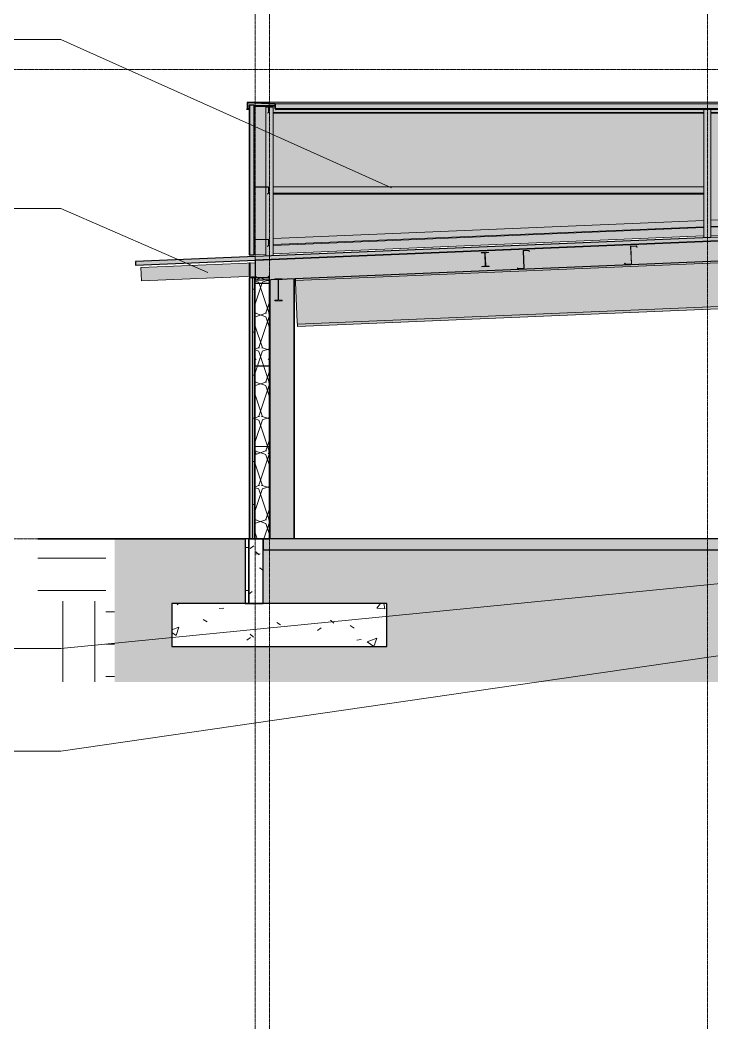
# Model space of a CAD drawing. Header units: inches. Extents: x -23445 to -32, y -314 to 853.
# Drawn here: x -5321 to -4935, y -273 to 289 of the extents above; entities that cross this region are included whole.
import ezdxf

# ---------------------------------------------------------------- set-up
doc = ezdxf.new("R2010")
doc.units = ezdxf.units.IN
doc.header["$MEASUREMENT"] = 0
doc.linetypes.add('Grid Line 1_2_', pattern=[0.875, 0.5, -0.125, 0.125, -0.125])
for name, color, linetype, lineweight in [('A-ANNO-IDEN', 131, 'Continuous', 9), ('A-CLNG', 13, 'Continuous', 9), ('A-CLNG-PATT', 13, 'Continuous', 9), ('A-FLOR', 192, 'Continuous', 9), ('A-FLOR-LEVL', 51, 'Continuous', 9), ('A-FLOR-PATT', 8, 'Continuous', 25), ('A-ROOF', 132, 'Continuous', 9), ('A-WALL', 113, 'Continuous', 9), ('A-WALL-PATT', 111, 'Continuous', 25), ('C-TOPO', 7, 'Continuous', 9), ('I-WALL', 2, 'Continuous', 9), ('L-SITE-WALL', 31, 'Continuous', 9), ('S-BEAM', 12, 'Continuous', 9), ('S-COLS', 52, 'Continuous', 9), ('S-FNDN', 32, 'Continuous', 9), ('S-GRID', 1, 'Continuous', 9)]:
    doc.layers.add(name, color=color, linetype=linetype, lineweight=lineweight)
pattern_1 = [(50, (-5032.996, 67.247), (55.0854, -4.81984), [5.76, -63.36]), (355, (-5032.996, 67.247), (-10.65569, 57.76853), [4.608, -50.688]), (100.451, (-5028.406, 66.846), (44.42947, 52.94866), [4.895, -53.848]), (46.184, (-5032.996, 82.61), (81.96444, -12.71212), [8.64, -95.04]), (96.636, (-5026.166, 81.55), (71.7815, 74.81238), [7.343, -80.772]), (351.184, (-5033, 82.61), (71.78195, 74.81243), [6.912, -76.032]), (21, (-5025.316, 78.767), (45.84207, -30.92146), [5.76, -63.36]), (326, (-5025.316, 78.767), (18.68706, 55.69148), [4.608, -50.688]), (71.451, (-5021.496, 76.19), (64.52891, 24.77011), [4.895, -53.848]), (37.5, (-5032.996, 67.247), (0.933895, 25.566816), [2.534, -47.539, 2.534, -48.922, -50.88]), (37.5, (-5032.996, 67.247), (0.933895, 25.566816), [-101.53, 2.534, -48.346]), (7.5, (-5032.996, 67.247), (20.20404, 30.291303), [2.534, -26.803, 2.534, -46.387, -19.392]), (7.5, (-5032.996, 67.247), (20.20404, 30.291303), [-78.259, 2.534, -16.858]), (327.5, (-5050.123, 67.247), (40.997785, -1.732403), [2.534, -16.666, 2.534, -57.37, -79.488]), (327.5, (-5050.123, 67.247), (40.997785, -1.732403), [-79.104, 2.534, -76.954]), (317.5, (-5057.803, 67.247), (44.788883, 7.68784), [2.534, -22.426, 2.534, -37.248, -56.448]), (317.5, (-5057.803, 67.247), (44.788883, 7.68784), [-64.742, 2.534, -53.914])]
pattern_2 = [(45, (-5032.996, 67.247), (-19.00703, 19.00703), []), (45, (-5032.996, 96.047), (-19.00703, 19.00703), [])]
pattern_3 = [(0, (-5032.996, 67.247), (48, 48), [48, -48]), (0, (-5032.996, 85.247), (48, 48), [48, -48]), (0, (-5032.996, 103.247), (48, 48), [48, -48]), (90, (-5026.996, 109.247), (-48, 48), [48, -48]), (90, (-5008.996, 109.247), (-48, 48), [48, -48]), (90, (-4990.996, 109.247), (-48, 48), [48, -48])]
pattern_4 = [(0, (-5032.996, 67.247), (0, 24), []), (90, (-5032.996, 67.247), (-24, 1e-15), [])]
pattern_5 = [(161.57, (-5032.036, 68.207), (-7.680224, -0.00098), [0, -54.643, 6.067, 0]), (18.43, (-5033.956, 68.207), (-7.680224, 0.00098), [0, -54.643, 6.067, 0]), (108.43, (-5032.036, 68.207), (3.838295, -19.201365), [18.211, -42.499]), (71.57, (-5033.956, 68.207), (3.838295, 19.201365), [18.211, -42.499])]

# ---------------------------------------------------------------- blocks, each defined once
blk = doc.blocks.new('Struct_Xcel_Sports Complex_rvt-5-Building Section - East_West looking South _ Fieldhouse')
at = {"layer": 'A-FLOR-PATT', "lineweight": 9}
h = blk.add_hatch(dxfattribs=at)
h.set_pattern_fill('FP_65', style=0, pattern_type=2)
h.set_pattern_definition(pattern_1)
h.paths.add_polyline_path([(24152.19, -6), (26272.89, -6), (26272.89, 0), (22066.14, 0), (22066.14, -6), (23875.71, -6)], flags=0)
at = {"layer": 'A-WALL-PATT', "lineweight": 9}
h = blk.add_hatch(dxfattribs=at)
h.set_pattern_fill('FP_65', style=0, pattern_type=2)
h.set_pattern_definition(pattern_1)
h.paths.add_polyline_path([(22066.14, -36), (22066.14, 0), (22058.14, 0), (22058.14, -36)], flags=0)
at = {"layer": 'S-FNDN'}
h = blk.add_hatch(dxfattribs=at)
h.set_pattern_fill('FP_65', color=256, style=0, pattern_type=2)
h.set_pattern_definition(pattern_1)
h.paths.add_polyline_path([(22015.14, -60), (22135.14, -60), (22135.14, -36), (22015.14, -36)], flags=0)
at = {"layer": 'A-FLOR', "color": 250, "lineweight": 25}
for p, q in [((26272.89, 0), (22066.14, 0)), ((22066.14, 0), (22066.14, -6)), ((22066.14, -6), (26272.89, -6))]:
    blk.add_line(p, q, dxfattribs=at)
at = {"layer": 'L-SITE-WALL', "color": 250, "lineweight": 25}
for p, q in [((22066.14, 0), (22058.14, 0)), ((22058.14, 0), (22058.14, -36)), ((22066.14, -36), (22066.14, 0)), ((22058.14, -36), (22066.14, -36))]:
    blk.add_line(p, q, dxfattribs=at)
at = {"layer": 'S-FNDN', "color": 250, "lineweight": 25}
for p, q in [((22135.14, -36), (22015.14, -36)), ((22015.14, -36), (22015.14, -60)), ((22135.14, -60), (22135.14, -36)), ((22015.14, -60), (22135.14, -60))]:
    blk.add_line(p, q, dxfattribs=at)
blk = doc.blocks.new('W-Wide Flange - 2_-3_ deep-1401636-Building Section - East_West looking South _ Fieldhouse')
at = {"layer": 'S-BEAM'}
for points in [[(22084.2, 144.08), (22780.64, 173.1), (22780.64, 174.2), (22084.15, 145.18), (22084.19, 144.24)], [(22084.23, 143.19), (22780.64, 172.21), (22780.64, 173.1), (22084.2, 144.05), (22084.22, 143.42)], [(22085.17, 120.71), (22780.64, 149.69), (22780.64, 172.2), (22084.23, 143.19)], [(22085.21, 119.82), (22780.64, 148.83), (22780.64, 149.69), (22085.17, 120.71), (22085.21, 119.85)], [(22085.26, 118.46), (22780.64, 147.43), (22780.64, 148.79), (22085.21, 119.82)]]:
    blk.add_hatch(color=256, dxfattribs=at).paths.add_polyline_path(points, flags=0)
for p, q in [((22084.2, 144.08), (22780.64, 173.1)), ((22085.21, 119.82), (22780.64, 148.79)), ((22085.26, 118.46), (22780.64, 147.43)), ((22084.2, 144.08), (22084.15, 145.18)), ((22084.23, 143.19), (22084.2, 144.08)), ((22085.17, 120.71), (22084.23, 143.19)), ((22085.21, 119.82), (22085.17, 120.71)), ((22085.26, 118.46), (22085.21, 119.82))]:
    blk.add_line(p, q, dxfattribs=at)
blk = doc.blocks.new('Girt_C - 8_D-1405485-Building Section - East_West looking South _ Fieldhouse')
at = {"layer": 'S-BEAM', "lineweight": 15}
for p, q in [((22061.64, 51.37), (22061.64, 48.05)), ((22061.75, 48.11), (22061.75, 51.37)), ((22069.45, 51.55), (22061.83, 51.55)), ((22061.83, 51.45), (22069.45, 51.45)), ((22069.53, 51.37), (22069.53, 48.11)), ((22069.64, 48.05), (22069.64, 51.37)), ((22061.64, 48.05), (22062.22, 47.57)), ((22062.29, 47.66), (22061.75, 48.11)), ((22062.22, 47.57), (22062.29, 47.66)), ((22069.53, 48.11), (22069, 47.66)), ((22069, 47.66), (22069.07, 47.57)), ((22069.07, 47.57), (22069.64, 48.05))]:
    blk.add_line(p, q, dxfattribs=at)
for centre, radius, start, end in [((22061.83, 51.37), 0.188, 90, 180), ((22061.83, 51.37), 0.0782, 90, 176.9576), ((22069.45, 51.37), 0.188, 0, 90), ((22069.45, 51.37), 0.0782, 2.1227, 90)]:
    blk.add_arc(centre, radius, start, end, dxfattribs=at)
blk = doc.blocks.new('Girt_C - 8_D-1405486-Building Section - East_West looking South _ Fieldhouse')
at = {"layer": 'S-BEAM'}
h = blk.add_hatch(dxfattribs=at)
h.set_pattern_fill('FP_54', color=256, style=0, pattern_type=2)
h.set_pattern_definition(pattern_2)
h.paths.add_polyline_path([(22061.83, 96.32), (22069.45, 96.32), (22069.45, 96.43), (22061.83, 96.43)], flags=0)
h.paths.add_polyline_path([(22069.53, 96.5), (22069.64, 96.51), (22069.64, 99.82), (22069.06, 100.3), (22068.99, 100.22), (22069.53, 99.77)], flags=0)
h.paths.add_polyline_path([(22061.75, 96.5), (22061.75, 99.77), (22062.29, 100.22), (22062.21, 100.3), (22061.64, 99.82), (22061.64, 96.51)], flags=0)
at = {"layer": 'S-BEAM', "lineweight": 15}
for p, q in [((22062.21, 100.3), (22061.64, 99.82)), ((22061.64, 99.82), (22061.64, 96.51)), ((22061.75, 99.77), (22062.29, 100.22)), ((22061.75, 96.5), (22061.75, 99.77)), ((22069.45, 96.43), (22061.83, 96.43)), ((22061.83, 96.32), (22069.45, 96.32)), ((22062.29, 100.22), (22062.21, 100.3)), ((22069.06, 100.3), (22068.99, 100.22)), ((22068.99, 100.22), (22069.53, 99.77)), ((22069.64, 99.82), (22069.06, 100.3)), ((22069.53, 99.77), (22069.53, 96.5)), ((22069.64, 96.51), (22069.64, 99.82))]:
    blk.add_line(p, q, dxfattribs=at)
for centre, radius, start, end in [((22061.83, 96.51), 0.188, 180, 270), ((22061.83, 96.51), 0.0782, 182.1227, 270), ((22069.45, 96.51), 0.188, 270, 0), ((22069.45, 96.51), 0.0782, 270, 356.9576)]:
    blk.add_arc(centre, radius, start, end, dxfattribs=at)
blk = doc.blocks.new('Girt_C - 8_D-1405601-Building Section - East_West looking South _ Fieldhouse')
at = {"layer": 'S-BEAM'}
h = blk.add_hatch(color=256, dxfattribs=at)
h.paths.add_polyline_path([(22631.39, 237.8), (22631.39, 239.46), (22557.14, 239.46), (22557.14, 237.8), (22562.46, 237.8)], flags=0)
h.paths.add_polyline_path([(22071.69, 237.8), (22311.89, 237.8), (22311.89, 239.46), (22073.24, 239.5), (22072.77, 240.07), (22072.77, 241.11), (22069.14, 241.11), (22069.14, 240.83), (22071.69, 240.83), (22071.69, 239.46)], flags=0)
h.paths.add_polyline_path([(22553.14, 237.8), (22553.14, 239.46), (22315.89, 239.46), (22315.89, 237.8), (22545.18, 237.8)], flags=0)
h.paths.add_polyline_path([(22068.16, 240.83), (22069.03, 240.83), (22069.03, 241.11), (22067.9, 241.11), (22067.98, 240.83), (22068, 240.83)], flags=0)
blk.add_hatch(color=256, dxfattribs=at).paths.add_polyline_path([(22069.99, 241.11), (22072.77, 241.11), (22072.77, 241.3), (22068.95, 241.27), (22068.95, 241.19), (22069.14, 241.11)], flags=0)
h = blk.add_hatch(color=256, dxfattribs=at)
h.paths.add_polyline_path([(22320.54, 237.31), (22553.14, 237.31), (22553.14, 237.8), (22315.89, 237.8), (22315.89, 237.31)], flags=0)
h.paths.add_polyline_path([(22631.39, 237.31), (22631.39, 237.8), (22557.14, 237.8), (22557.14, 237.31), (22562.46, 237.31)], flags=0)
h.paths.add_polyline_path([(22078.63, 237.31), (22311.89, 237.31), (22311.89, 237.8), (22071.69, 237.8), (22071.69, 237.31)], flags=0)
h = blk.add_hatch(color=256, dxfattribs=at)
h.paths.add_polyline_path([(22631.39, 237.31), (22631.39, 237.31), (22562.46, 237.31)], flags=0)
h.paths.add_polyline_path([(22553.14, 237.31), (22553.14, 237.31), (22545.18, 237.31)], flags=0)
for p, q in [((22067.9, 241.11), (22067.9, 241.2)), ((22067.9, 240.83), (22067.9, 241.11)), ((22072.77, 241.3), (22068.95, 241.3)), ((22071.69, 237.8), (22311.89, 237.8)), ((22311.89, 237.31), (22071.69, 237.31)), ((22315.89, 237.8), (22553.14, 237.8)), ((22553.14, 237.31), (22315.89, 237.31)), ((22557.14, 237.8), (22631.39, 237.8)), ((22631.39, 237.31), (22557.14, 237.31))]:
    blk.add_line(p, q, dxfattribs=at)
blk = doc.blocks.new('Girt_C - 8_D-1405602-Building Section - East_West looking South _ Fieldhouse')
at = {"layer": 'S-BEAM'}
h = blk.add_hatch(color=256, dxfattribs=at)
h.paths.add_polyline_path([(22071.69, 167.42), (22311.89, 177.48), (22311.89, 177.61), (22071.69, 167.58), (22071.69, 167.51)], flags=0)
h.paths.add_polyline_path([(22315.89, 177.59), (22328.7, 178.18), (22328.7, 178.31), (22315.89, 177.73), (22315.89, 177.65)], flags=0)
h.paths.add_polyline_path([(22416.83, 181.8), (22553.14, 187.5), (22553.14, 187.67), (22416.83, 181.92), (22416.83, 181.84)], flags=0)
h.paths.add_polyline_path([(22631.39, 190.74), (22631.52, 190.75), (22631.52, 190.93), (22631.39, 190.84), (22631.39, 190.75)], flags=0)
h = blk.add_hatch(color=256, dxfattribs=at)
h.paths.add_polyline_path([(22071.69, 164.1), (22311.89, 174.18), (22311.89, 177.43), (22071.69, 167.42), (22071.69, 164.41)], flags=0)
h.paths.add_polyline_path([(22315.89, 174.28), (22328.7, 174.84), (22328.7, 178.13), (22315.89, 177.59)], flags=0)
h.paths.add_polyline_path([(22416.83, 178.48), (22553.14, 184.16), (22553.14, 187.48), (22416.83, 181.8)], flags=0)
h.paths.add_polyline_path([(22631.39, 187.42), (22631.52, 187.43), (22631.52, 190.74), (22631.39, 190.74), (22631.39, 188.72)], flags=0)
h = blk.add_hatch(color=256, dxfattribs=at)
h.paths.add_polyline_path([(22071.69, 163.62), (22311.89, 173.63), (22311.89, 174.11), (22071.69, 164.1)], flags=0)
h.paths.add_polyline_path([(22315.89, 173.79), (22328.7, 174.33), (22328.7, 174.81), (22315.89, 174.28), (22315.89, 174.18)], flags=0)
h.paths.add_polyline_path([(22416.83, 178), (22553.14, 183.68), (22553.14, 184.16), (22416.83, 178.48)], flags=0)
h.paths.add_polyline_path([(22631.39, 186.94), (22634.66, 187.08), (22631.52, 187.08), (22631.52, 187.43), (22631.39, 187.42)], flags=0)
for p, q in [((22553.14, 187.67), (22416.83, 181.99)), ((22631.52, 190.93), (22631.39, 190.93)), ((22631.39, 187.42), (22631.52, 187.43)), ((22634.66, 187.08), (22631.39, 186.94)), ((22416.83, 178.48), (22553.14, 184.16)), ((22553.14, 183.68), (22416.83, 178)), ((22311.89, 177.61), (22071.67, 167.6)), ((22315.87, 174.28), (22328.7, 174.81)), ((22328.7, 178.31), (22315.89, 177.78)), ((22071.68, 164.1), (22311.9, 174.11)), ((22311.9, 173.63), (22071.68, 163.62)), ((22328.7, 174.33), (22315.87, 173.79))]:
    blk.add_line(p, q, dxfattribs=at)
blk = doc.blocks.new('Girt_C - 8_D-1405603-Building Section - East_West looking South _ Fieldhouse')
at = {"layer": 'S-BEAM', "lineweight": 15}
for p, q in [((22061.14, 241.11), (22061.14, 237.8)), ((22061.14, 237.8), (22061.72, 237.31)), ((22061.25, 237.85), (22061.25, 241.11)), ((22061.79, 237.4), (22061.25, 237.85)), ((22068.95, 241.3), (22061.33, 241.3)), ((22061.33, 241.19), (22068.95, 241.19)), ((22061.72, 237.31), (22061.79, 237.4)), ((22069.03, 237.85), (22068.5, 237.4)), ((22068.5, 237.4), (22068.57, 237.31)), ((22068.57, 237.31), (22069.14, 237.8)), ((22069.03, 241.11), (22069.03, 237.85)), ((22069.14, 237.8), (22069.14, 241.11))]:
    blk.add_line(p, q, dxfattribs=at)
for centre, radius, start, end in [((22061.33, 241.11), 0.188, 90, 180), ((22061.33, 241.11), 0.0782, 90, 176.9576), ((22068.95, 241.11), 0.188, 0, 90), ((22068.95, 241.11), 0.0782, 2.1227, 90)]:
    blk.add_arc(centre, radius, start, end, dxfattribs=at)
blk = doc.blocks.new('Girt_C - 8_D-1405494-Building Section - East_West looking South _ Fieldhouse')
at = {"layer": 'S-BEAM', "lineweight": 15}
for p, q in [((22061.14, 166.87), (22061.14, 163.55)), ((22061.14, 163.55), (22061.72, 163.07)), ((22061.25, 163.61), (22061.25, 166.87)), ((22061.79, 163.16), (22061.25, 163.61)), ((22068.95, 167.05), (22061.33, 167.05)), ((22061.33, 166.95), (22068.95, 166.95)), ((22061.72, 163.07), (22061.79, 163.16)), ((22069.03, 163.61), (22068.5, 163.16)), ((22068.5, 163.16), (22068.57, 163.07)), ((22068.57, 163.07), (22069.14, 163.55)), ((22069.03, 166.87), (22069.03, 163.61)), ((22069.14, 163.55), (22069.14, 166.87))]:
    blk.add_line(p, q, dxfattribs=at)
for centre, radius, start, end in [((22061.33, 166.87), 0.188, 90, 180), ((22061.33, 166.87), 0.0782, 90, 176.9576), ((22068.95, 166.87), 0.188, 0, 90), ((22068.95, 166.87), 0.0782, 2.1227, 90)]:
    blk.add_arc(centre, radius, start, end, dxfattribs=at)
blk = doc.blocks.new('W-Wide Flange - W12X19-1098423-Building Section - East_West looking South _ Fieldhouse')
at = {"layer": 'S-BEAM'}
h = blk.add_hatch(dxfattribs=at)
h.set_pattern_fill('FP_54', color=256, style=0, pattern_type=2)
h.set_pattern_definition(pattern_2)
h.paths.add_polyline_path([(22072.64, 132.85), (22076.65, 132.85), (22076.65, 133.2), (22075.28, 133.2), (22074.91, 133.36), (22074.76, 133.73), (22074.76, 144.18), (22074.91, 144.55), (22075.28, 144.7), (22076.65, 144.7), (22076.65, 145.05), (22072.64, 145.05), (22072.64, 144.7), (22074, 144.7), (22074.37, 144.55), (22074.52, 144.18), (22074.52, 133.73), (22074.37, 133.36), (22074, 133.2), (22072.64, 133.2)], flags=0)
at = {"layer": 'S-BEAM', "lineweight": 15}
for p, q in [((22076.65, 145.05), (22072.64, 145.05)), ((22072.64, 145.05), (22072.64, 144.7)), ((22072.64, 144.7), (22074, 144.7)), ((22074.52, 144.18), (22074.52, 133.73)), ((22074.76, 133.73), (22074.76, 144.18)), ((22075.28, 144.7), (22076.65, 144.7)), ((22076.65, 144.7), (22076.65, 145.05)), ((22074, 133.2), (22072.64, 133.2)), ((22072.64, 133.2), (22072.64, 132.85)), ((22072.64, 132.85), (22076.65, 132.85)), ((22076.65, 133.2), (22075.28, 133.2)), ((22076.65, 132.85), (22076.65, 133.2))]:
    blk.add_line(p, q, dxfattribs=at)
for centre, start, end in [((22074, 144.18), 0, 90), ((22075.28, 144.18), 90, 180), ((22074, 133.73), 270, 0), ((22075.28, 133.73), 180, 270)]:
    blk.add_arc(centre, 0.525, start, end, dxfattribs=at)
blk = doc.blocks.new('Girt_Z - 10_D-1390502-Building Section - East_West looking South _ Fieldhouse')
at = {"layer": 'S-BEAM'}
h = blk.add_hatch(color=256, dxfattribs=at)
h.paths.add_polyline_path([(22328.2, 155.6), (22331.57, 155.75), (22331.38, 155.85), (22328.24, 155.72), (22327.77, 156.23), (22327.69, 156.16)], flags=0)
h.paths.add_polyline_path([(22331.57, 155.75), (22331.16, 165.55), (22331.05, 165.54), (22331.45, 155.93)], flags=0)
h.paths.add_polyline_path([(22334.59, 165.23), (22334.67, 165.31), (22334.17, 165.86), (22331.23, 165.74), (22331.23, 165.63), (22334.12, 165.75)], flags=0)
at = {"layer": 'S-BEAM', "lineweight": 15}
for p, q in [((22331.05, 165.54), (22331.45, 155.93)), ((22331.57, 155.75), (22331.16, 165.55)), ((22334.17, 165.86), (22331.23, 165.74)), ((22331.23, 165.63), (22334.12, 165.75)), ((22334.12, 165.75), (22334.59, 165.23)), ((22334.67, 165.31), (22334.17, 165.86)), ((22334.59, 165.23), (22334.67, 165.31)), ((22327.77, 156.23), (22327.69, 156.16)), ((22327.69, 156.16), (22328.2, 155.6)), ((22328.24, 155.72), (22327.77, 156.23)), ((22328.2, 155.6), (22331.57, 155.75)), ((22331.38, 155.85), (22328.24, 155.72))]:
    blk.add_line(p, q, dxfattribs=at)
for centre, radius, start, end in [((22331.24, 165.55), 0.187, 92.3859, 182.3859), ((22331.24, 165.55), 0.0782, 94.5087, 182.3859), ((22331.37, 155.92), 0.0782, 275.4283, 2.3859)]:
    blk.add_arc(centre, radius, start, end, dxfattribs=at)
blk = doc.blocks.new('Girt_C - 8_D-V209-Building Section - East_West looking South _ Fieldhouse')
at = {"layer": 'S-BEAM', "lineweight": 15}
for p, q in [((22061.14, 196.11), (22061.14, 192.8)), ((22061.14, 192.8), (22061.72, 192.31)), ((22061.25, 192.85), (22061.25, 196.11)), ((22061.79, 192.4), (22061.25, 192.85)), ((22068.95, 196.3), (22061.33, 196.3)), ((22061.33, 196.19), (22068.95, 196.19)), ((22061.72, 192.31), (22061.79, 192.4)), ((22069.03, 192.85), (22068.5, 192.4)), ((22068.5, 192.4), (22068.57, 192.31)), ((22068.57, 192.31), (22069.14, 192.8)), ((22069.03, 196.11), (22069.03, 192.85)), ((22069.14, 192.8), (22069.14, 196.11))]:
    blk.add_line(p, q, dxfattribs=at)
for centre, radius, start, end in [((22061.33, 196.11), 0.188, 90, 180), ((22061.33, 196.11), 0.0782, 90, 176.9576), ((22068.95, 196.11), 0.188, 0, 90), ((22068.95, 196.11), 0.0782, 2.1227, 90)]:
    blk.add_arc(centre, radius, start, end, dxfattribs=at)
blk = doc.blocks.new('Girt_C - 8_D-1405609-Building Section - East_West looking South _ Fieldhouse')
at = {"layer": 'S-BEAM'}
for points in [[(22216.87, 196.11), (22311.89, 196.11), (22311.89, 196.3), (22071.69, 196.27), (22071.69, 196.11), (22147.75, 196.11)], [(22071.69, 192.8), (22311.89, 192.8), (22311.89, 196.11), (22071.69, 196.11), (22071.69, 193.71)], [(22311.89, 192.31), (22311.89, 192.8), (22071.69, 192.8), (22071.69, 192.31), (22303.27, 192.31)]]:
    blk.add_hatch(color=256, dxfattribs=at).paths.add_polyline_path(points, flags=0)
for p, q in [((22311.89, 196.3), (22071.69, 196.3)), ((22071.69, 192.8), (22311.89, 192.8)), ((22311.89, 192.31), (22071.69, 192.31))]:
    blk.add_line(p, q, dxfattribs=at)
blk = doc.blocks.new('Dimension Lumber - 5_5 x 7_5 Glulam-1403168-Building Section - East_West looking South _ Fieldhouse')
at = {"layer": 'S-BEAM'}
h = blk.add_hatch(color=256, dxfattribs=at)
h.paths.add_polyline_path([(21998.21, 143.86), (22061.62, 146.5), (22061.62, 154.01), (21997.89, 151.35)], flags=0)
h.paths.add_polyline_path([(22058.95, 146.5), (22058.33, 146.5), (22058.33, 153.75), (22058.95, 153.75)], flags=0)
for p, q in [((21997.89, 151.35), (22061.62, 154.01)), ((21998.21, 143.86), (21997.89, 151.35)), ((22061.62, 146.5), (21998.21, 143.86))]:
    blk.add_line(p, q, dxfattribs=at)
blk = doc.blocks.new('W-Wide Flange - W8X15-1355454-Building Section - East_West looking South _ Fieldhouse')
at = {"layer": 'S-BEAM'}
h = blk.add_hatch(dxfattribs=at)
h.set_pattern_fill('FP_54', color=256, style=0, pattern_type=2)
h.set_pattern_definition(pattern_2)
h.paths.add_polyline_path([(22188.16, 151.66), (22192.17, 151.83), (22192.16, 152.14), (22190.77, 152.09), (22190.41, 152.22), (22190.25, 152.56), (22189.98, 159.04), (22190.12, 159.4), (22190.46, 159.56), (22191.84, 159.62), (22191.83, 159.93), (22187.82, 159.76), (22187.84, 159.45), (22189.22, 159.51), (22189.58, 159.38), (22189.74, 159.03), (22190.01, 152.55), (22189.88, 152.19), (22189.53, 152.03), (22188.15, 151.98)], flags=0)
at = {"layer": 'S-BEAM', "lineweight": 15}
for p, q in [((22191.83, 159.93), (22187.82, 159.76)), ((22187.82, 159.76), (22187.84, 159.45)), ((22187.84, 159.45), (22189.22, 159.51)), ((22189.74, 159.03), (22190.01, 152.55)), ((22190.25, 152.56), (22189.98, 159.04)), ((22190.46, 159.56), (22191.84, 159.62)), ((22191.84, 159.62), (22191.83, 159.93)), ((22189.53, 152.03), (22188.15, 151.98)), ((22188.15, 151.98), (22188.16, 151.66)), ((22192.16, 152.14), (22190.77, 152.09)), ((22192.17, 151.83), (22192.16, 152.14)), ((22188.16, 151.66), (22192.17, 151.83))]:
    blk.add_line(p, q, dxfattribs=at)
for centre, radius, start, end in [((22189.24, 159.01), 0.497, 2.3859, 92.3859), ((22190.48, 159.06), 0.498, 92.3859, 182.3859), ((22189.51, 152.53), 0.497, 272.3859, 2.3859), ((22190.75, 152.58), 0.498, 182.3859, 272.3859)]:
    blk.add_arc(centre, radius, start, end, dxfattribs=at)
blk = doc.blocks.new('Girt_C - 8_D-V215-Building Section - East_West looking South _ Fieldhouse')
at = {"layer": 'S-BEAM'}
h = blk.add_hatch(dxfattribs=at)
h.set_pattern_fill('FP_54', color=256, style=0, pattern_type=2)
h.set_pattern_definition(pattern_2)
h.paths.add_polyline_path([(22061.83, 142.44), (22069.45, 142.44), (22069.45, 142.55), (22061.83, 142.55)], flags=0)
h.paths.add_polyline_path([(22069.53, 142.62), (22069.64, 142.63), (22069.64, 145.94), (22069.06, 146.42), (22068.99, 146.34), (22069.53, 145.89)], flags=0)
h.paths.add_polyline_path([(22061.75, 142.62), (22061.75, 145.89), (22062.29, 146.34), (22062.21, 146.42), (22061.64, 145.94), (22061.64, 142.63)], flags=0)
at = {"layer": 'S-BEAM', "lineweight": 15}
for p, q in [((22062.21, 146.42), (22061.64, 145.94)), ((22061.75, 145.89), (22062.29, 146.34)), ((22062.29, 146.34), (22062.21, 146.42)), ((22069.06, 146.42), (22068.99, 146.34)), ((22068.99, 146.34), (22069.53, 145.89)), ((22069.64, 145.94), (22069.06, 146.42)), ((22061.64, 145.94), (22061.64, 142.63)), ((22061.75, 142.62), (22061.75, 145.89)), ((22069.45, 142.55), (22061.83, 142.55)), ((22061.83, 142.44), (22069.45, 142.44)), ((22069.53, 145.89), (22069.53, 142.62)), ((22069.64, 142.63), (22069.64, 145.94))]:
    blk.add_line(p, q, dxfattribs=at)
for centre, radius, start, end in [((22061.83, 142.63), 0.188, 180, 270), ((22061.83, 142.63), 0.0782, 182.1227, 270), ((22069.45, 142.63), 0.188, 270, 0), ((22069.45, 142.63), 0.0782, 270, 356.9576)]:
    blk.add_arc(centre, radius, start, end, dxfattribs=at)

msp = doc.modelspace()

# ---------------------------------------------------------------- hatches: boundary and pattern name
at = {"layer": 'A-CLNG-PATT'}
h = msp.add_hatch(dxfattribs=at)
h.set_pattern_fill('FP_61', color=256, style=0, pattern_type=2)
h.set_pattern_definition(pattern_5)
h.paths.add_polyline_path([(-5189.68, 144.24), (-4452.41, 174.96), (-4452.41, 186.1), (-5189.68, 155.38), (-5189.68, 154.65)], flags=0)
at = {"layer": 'A-ROOF'}
msp.add_hatch(color=256, dxfattribs=at).paths.add_polyline_path([(-5256.41, 152.73), (-4440.6, 186.72), (-4440.6, 188.72), (-5256.41, 154.65)], flags=0)
at = {"layer": 'A-WALL'}
for points in [[(-5194.43, 239.46), (-5193.91, 239.97), (-5193.91, 243.43), (-5178.54, 242.63), (-5178.54, 239.97), (-5178.47, 240), (-5178.47, 242.69), (-5193.97, 243.5), (-5193.97, 240), (-5194.47, 239.5)], [(-5192.66, 158.5), (-5190.16, 158.5), (-5190.16, 241.83), (-5192.66, 241.83), (-5192.66, 174.18)], [(-5192.97, 0), (-5192.66, 0), (-5192.66, 145.5), (-5192.97, 145.5), (-5192.97, 76.52)]]:
    msp.add_hatch(color=256, dxfattribs=at).paths.add_polyline_path(points, flags=0)
at = {"layer": 'A-WALL', "lineweight": 5}
for points in [[(-5193.91, 239.97), (-5192.97, 240), (-5192.97, 241.83), (-5178.54, 241.75), (-5178.54, 242.63), (-5193.91, 243.43), (-5193.91, 240)], [(-4619.91, 242.69), (-4619.91, 243.5), (-5192.72, 243.43), (-5178.47, 242.69), (-4688.84, 242.69)], [(-4619.91, 240), (-4619.91, 242.69), (-5178.47, 242.63), (-5178.47, 240), (-4688.84, 240)], [(-5194.43, 239.46), (-5192.97, 239.46), (-5192.97, 239.97), (-5193.97, 239.91)], [(-5192.97, 158.5), (-5192.66, 158.5), (-5192.66, 241.83), (-5192.97, 241.83), (-5192.97, 174.18)], [(-4619.91, 239.5), (-4619.91, 240), (-5178.45, 239.97), (-5177.97, 239.5), (-4688.84, 239.5)], [(-5192.66, 0), (-5191.16, 0), (-5191.16, 145.5), (-5192.66, 145.5), (-5192.66, 76.52)], [(-5190.16, 0), (-5189.66, 0), (-5189.66, 145.5), (-5190.16, 145.5), (-5190.16, 76.52)]]:
    msp.add_hatch(color=256, dxfattribs=at).paths.add_polyline_path(points, flags=0)
at = {"layer": 'A-WALL'}
h = msp.add_hatch(color=256, dxfattribs=at)
h.paths.add_polyline_path([(-5190.16, 158.49), (-5183.62, 158.76), (-5183.62, 166.95), (-5189.97, 166.95), (-5189.95, 167.05), (-5183.62, 167.05), (-5183.62, 196.19), (-5189.97, 196.19), (-5189.95, 196.3), (-5183.62, 196.3), (-5183.54, 240.83), (-5183.4, 240.83), (-5183.4, 241.19), (-5189.97, 241.19), (-5189.95, 241.3), (-5178.54, 241.3), (-5178.54, 241.75), (-5190.16, 241.75), (-5190.16, 241.11), (-5190.05, 241.11), (-5189.97, 237.78), (-5189.51, 237.4), (-5189.58, 237.31), (-5190.16, 237.8), (-5190.16, 196.11), (-5190.05, 196.11), (-5190.05, 192.85), (-5189.51, 192.4), (-5189.59, 192.31), (-5190.16, 192.8), (-5190.16, 166.87), (-5190.05, 166.87), (-5189.97, 163.54), (-5189.51, 163.16), (-5189.58, 163.07), (-5190.16, 163.55), (-5190.16, 158.5)], flags=0)
h.paths.add_polyline_path([(-5179.62, 158.93), (-4939.41, 168.94), (-4939.41, 173.63), (-5179.62, 163.56), (-5179.62, 159.27)], flags=0)
h.paths.add_polyline_path([(-5179.62, 167.61), (-4939.41, 177.61), (-4939.41, 192.31), (-5179.62, 192.31), (-5179.62, 174.18)], flags=0)
h.paths.add_polyline_path([(-4935.41, 169.1), (-4841.89, 173), (-4922.6, 173.03), (-4922.6, 174.33), (-4935.41, 173.79), (-4935.41, 169.29)], flags=0)
h.paths.add_polyline_path([(-4834.47, 173.31), (-4698.16, 178.99), (-4698.16, 183.68), (-4834.47, 178), (-4834.47, 173.36)], flags=0)
h.paths.add_polyline_path([(-4935.41, 177.78), (-4922.6, 178.31), (-4922.6, 224.5), (-4834.47, 224.5), (-4834.47, 222.75), (-4834.35, 222.75), (-4834.35, 189), (-4834.47, 189), (-4834.47, 181.99), (-4698.16, 187.67), (-4698.16, 237.31), (-4935.41, 237.31), (-4935.41, 179.06)], flags=0)
h.paths.add_polyline_path([(-4694.16, 179.16), (-4559.04, 184.79), (-4559.04, 187.08), (-4616.61, 187.08), (-4619.91, 186.94), (-4619.91, 182.6), (-4694.16, 182.6)], flags=0)
h.paths.add_polyline_path([(-4555.04, 184.95), (-4551.54, 185.1), (-4551.54, 187.08), (-4555.04, 187.08)], flags=0)
h.paths.add_polyline_path([(-4619.91, 190.93), (-4619.79, 190.93), (-4619.79, 198.85), (-4619.91, 198.85), (-4619.91, 193.25)], flags=0)
h.paths.add_polyline_path([(-5103.55, 196.3), (-4939.41, 196.3), (-4939.41, 237.31), (-5179.62, 237.31), (-5179.62, 196.3), (-5172.67, 196.3)], flags=0)
h.paths.add_polyline_path([(-4688.84, 234.23), (-4619.91, 234.23), (-4619.91, 237.31), (-4694.16, 237.31), (-4694.16, 234.23)], flags=0)
at = {"layer": 'A-WALL-PATT', "lineweight": 9}
h = msp.add_hatch(dxfattribs=at)
h.set_pattern_fill('FP_60', color=256, style=0, pattern_type=2)
h.set_pattern_definition(pattern_4)
h.paths.add_polyline_path([(-5191.16, 0), (-5190.16, 0), (-5190.16, 145.5), (-5191.16, 145.5), (-5191.16, 76.52)], flags=0)
h = msp.add_hatch(dxfattribs=at)
h.set_pattern_fill('FP_61', color=256, style=0, pattern_type=2)
h.set_pattern_definition(pattern_5)
h.paths.add_polyline_path([(-5189.66, 0), (-5181.66, 0), (-5181.66, 145.5), (-5189.66, 145.5), (-5189.66, 76.52)], flags=0)
h = msp.add_hatch(dxfattribs=at)
h.set_pattern_fill('FP_60', color=256, style=0, pattern_type=2)
h.set_pattern_definition(pattern_4)
h.paths.add_polyline_path([(-5193.16, -36), (-5193.16, 0), (-5195.16, 0), (-5195.16, -36)], flags=0)
at = {"layer": 'C-TOPO'}
h = msp.add_hatch(dxfattribs=at)
h.set_pattern_fill('FP_56', color=256, style=0, pattern_type=2)
h.set_pattern_definition(pattern_3)
h.paths.add_polyline_path([(-5285.99, -79.72), (-5268.07, -79.72), (-5268.07, 0), (-5310.91, 0), (-5310.91, -79.72)], flags=0)
h = msp.add_hatch(dxfattribs=at)
h.set_pattern_fill('FP_56', color=256, style=0, pattern_type=2)
h.set_pattern_definition(pattern_3)
h.paths.add_polyline_path([(-4395.91, -79.72), (-887.32, -79.72), (-887.32, 0), (-964.41, 0), (-964.41, -36), (-942.91, -36), (-942.91, -60), (-1026.91, -60), (-1026.91, -36), (-978.41, -36), (-978.41, -6), (-1514.04, -6), (-1514.04, -12), (-1490.91, -12), (-1490.91, -36), (-1628.91, -36), (-1628.91, -12), (-1595.79, -12), (-1595.79, -6), (-1863.04, -6), (-1863.04, -12), (-1780.41, -12), (-1780.41, -36), (-1918.41, -36), (-1918.41, -12), (-1944.16, -12), (-1944.16, -6), (-5185.16, -6), (-5185.16, -36), (-5116.16, -36), (-5116.16, -60), (-5236.16, -60), (-5236.16, -36), (-5195.16, -36), (-5195.16, 0), (-5268.07, 0), (-5268.07, -79.72), (-4481.49, -79.72)], flags=0)
h.paths.add_polyline_path([(-2497.41, -36), (-2497.41, -12), (-2359.41, -12), (-2359.41, -36), (-2407.93, -36)], flags=0)
h.paths.add_polyline_path([(-4395.91, -36), (-4515.91, -36), (-4515.91, -12), (-4395.91, -12)], flags=0)
h.paths.add_polyline_path([(-3655.41, -36), (-3655.41, -12), (-3517.41, -12), (-3517.41, -36), (-3652.06, -36)], flags=0)
h.paths.add_polyline_path([(-4234.41, -36), (-4234.41, -12), (-4096.41, -12), (-4096.41, -36), (-4205.01, -36)], flags=0)
h.paths.add_polyline_path([(-2069.91, -36), (-2207.91, -36), (-2207.91, -12), (-2069.91, -12)], flags=0)
h.paths.add_polyline_path([(-1339.41, -36), (-1339.41, -12), (-1201.41, -12), (-1201.41, -36), (-1327.57, -36)], flags=0)
h.paths.add_polyline_path([(-3928.54, -36), (-3944.91, -36), (-3944.91, -12), (-3806.91, -12), (-3806.91, -36)], flags=0)
h.paths.add_polyline_path([(-3227.91, -36), (-3365.91, -36), (-3365.91, -12), (-3227.91, -12)], flags=0)
h.paths.add_polyline_path([(-2648.91, -36), (-2786.91, -36), (-2786.91, -12), (-2648.91, -12)], flags=0)
h.paths.add_polyline_path([(-3076.41, -36), (-3076.41, -12), (-2938.41, -12), (-2938.41, -36)], flags=0)
at = {"layer": 'I-WALL'}
msp.add_hatch(color=256, dxfattribs=at).paths.add_polyline_path([(-5192.35, 146.5), (-5192.35, 153.75), (-5192.97, 153.75), (-5192.97, 146.5)], flags=0)
at = {"layer": 'S-COLS', "lineweight": 5}
h = msp.add_hatch(color=256, dxfattribs=at)
h.paths.add_polyline_path([(-5183.62, 155.63), (-5179.62, 155.8), (-5179.62, 155.93), (-5183.62, 155.76)], flags=0)
h.paths.add_polyline_path([(-5183.62, 157.76), (-5179.62, 157.93), (-5179.69, 240.83), (-5182.16, 240.83), (-5182.16, 237.8), (-5182.73, 237.31), (-5182.8, 237.4), (-5182.27, 237.85), (-5182.27, 240.83), (-5183.62, 240.83), (-5183.53, 196.3), (-5182.35, 196.3), (-5182.35, 196.19), (-5183.62, 196.19), (-5183.61, 167.05), (-5182.35, 167.05), (-5182.35, 166.95), (-5183.62, 166.95), (-5183.62, 164.41)], flags=0)
h.paths.add_polyline_path([(-5182.73, 163.07), (-5182.8, 163.16), (-5182.27, 163.61), (-5182.27, 166.87), (-5182.16, 166.87), (-5182.16, 163.55), (-5182.5, 163.27)], flags=0)
h.paths.add_polyline_path([(-5182.73, 192.31), (-5182.8, 192.4), (-5182.27, 192.85), (-5182.25, 196.11), (-5182.16, 196.11), (-5182.24, 192.73), (-5182.64, 192.4)], flags=0)
h = msp.add_hatch(color=256, dxfattribs=at)
h.paths.add_polyline_path([(-4939.41, 165.8), (-4935.41, 165.97), (-4935.42, 166.1), (-4939.41, 165.93)], flags=0)
h.paths.add_polyline_path([(-4939.41, 167.94), (-4935.41, 168.1), (-4935.48, 239.46), (-4939.41, 239.46), (-4939.41, 174.18)], flags=0)
for points in [[(-5181.23, 0), (-5181.23, 144.59), (-5181.66, 144.58), (-5181.66, 0)], [(-5180.7, 0), (-5180.54, 0), (-5180.54, 144.62), (-5181.23, 144.59), (-5181.19, 0), (-5180.72, 0)], [(-5172.67, 0), (-5168.79, 0), (-5168.79, 145.11), (-5174.66, 144.87), (-5174.66, 144.7), (-5176.02, 144.7), (-5176.42, 144.48), (-5176.54, 144.18), (-5176.47, 133.55), (-5176.39, 133.36), (-5176.02, 133.2), (-5174.66, 133.2), (-5174.66, 132.85), (-5178.67, 132.85), (-5178.67, 133.2), (-5177.3, 133.2), (-5176.9, 133.43), (-5176.78, 133.73), (-5176.8, 144.24), (-5176.93, 144.55), (-5177.3, 144.7), (-5180.54, 144.62), (-5180.54, 0)], [(-5168.45, 0), (-5168.09, 0), (-5168.13, 145.14), (-5168.79, 145.11), (-5168.79, 0), (-5168.65, 0)], [(-5168.09, 0), (-5167.66, 0), (-5167.66, 145.16), (-5168.09, 145.14), (-5168.09, 76.52)]]:
    msp.add_hatch(color=256, dxfattribs=at).paths.add_polyline_path(points, flags=0)

# ---------------------------------------------------------------- linework, layer by layer
at = {"layer": 'A-ANNO-IDEN', "color": 153}
for p, q in [((-5298.03, 278.43), (-5334.78, 278.43)), ((-5113.55, 195.7), (-5298.03, 278.43)), ((-5298.03, 184.15), (-5334.78, 184.15)), ((-5216.01, 148.6), (-5298.03, 184.15)), ((-4430.83, 24.54), (-5298.03, -61.17)), ((-4418.52, 9.14), (-5298.03, -118.31)), ((-5298.03, -61.17), (-5334.78, -61.17)), ((-5298.03, -118.31), (-5334.78, -118.31))]:
    msp.add_line(p, q, dxfattribs=at)
at = {"layer": 'A-CLNG', "lineweight": 25}
for p, q in [((-4452.66, 186.09), (-5189.68, 155.38)), ((-5189.68, 144.24), (-4452.66, 174.95)), ((-5189.68, 155.38), (-5189.68, 144.24))]:
    msp.add_line(p, q, dxfattribs=at)
at = {"layer": 'A-FLOR-LEVL', "linetype": 'Grid Line 1_2_'}
for p, q in [((-5504.34, 261.75), (-79.89, 261.75)), ((-5504.34, 0), (-79.89, 0))]:
    msp.add_line(p, q, dxfattribs=at)
at = {"layer": 'A-ROOF', "lineweight": 25}
for p, q in [((-4440.6, 188.72), (-5256.41, 154.73)), ((-5256.41, 152.73), (-4440.6, 186.72)), ((-5256.41, 154.73), (-5256.41, 152.73))]:
    msp.add_line(p, q, dxfattribs=at)
at = {"layer": 'A-WALL', "lineweight": 25}
for p, q in [((-5193.97, 243.5), (-5193.97, 240)), ((-5178.47, 242.69), (-5193.97, 243.5)), ((-5193.91, 239.97), (-5193.91, 243.43)), ((-5193.91, 243.43), (-5178.54, 242.63)), ((-5178.54, 242.63), (-5178.54, 239.97)), ((-5178.47, 240), (-5178.47, 242.69)), ((-5193.97, 240), (-5194.47, 239.5)), ((-5194.47, 239.5), (-5194.43, 239.46)), ((-5194.43, 239.46), (-5193.91, 239.97)), ((-5192.97, 241.83), (-5192.97, 158.5)), ((-5190.16, 241.83), (-5192.97, 241.83)), ((-5190.16, 158.5), (-5190.16, 241.83)), ((-5178.54, 239.97), (-5178.02, 239.46)), ((-5177.97, 239.5), (-5178.47, 240)), ((-5178.02, 239.46), (-5177.97, 239.5)), ((-5192.97, 158.5), (-5190.16, 158.5)), ((-5181.66, 145.5), (-5192.97, 145.5)), ((-5192.97, 145.5), (-5192.97, 0)), ((-5181.66, 0), (-5181.66, 145.5)), ((-5192.97, 0), (-5181.66, 0))]:
    msp.add_line(p, q, dxfattribs=at)
at = {"layer": 'A-WALL'}
for p, q in [((-4619.91, 243.5), (-5193.97, 243.5)), ((-4619.91, 242.69), (-5178.47, 242.69)), ((-5192.97, 239.46), (-5194.43, 239.46)), ((-5192.97, 239.97), (-5193.91, 239.97)), ((-5192.66, 158.5), (-5192.66, 241.83)), ((-5178.54, 241.75), (-5190.16, 241.75)), ((-4619.91, 240), (-5178.47, 240)), ((-4619.91, 239.46), (-5178.02, 239.46)), ((-4619.91, 239.5), (-5177.97, 239.5)), ((-5179.62, 158.93), (-4939.4, 168.94)), ((-4935.42, 169.1), (-4841.89, 173)), ((-5190.16, 158.49), (-5183.61, 158.76)), ((-5192.66, 145.5), (-5192.66, 0)), ((-5191.16, 145.5), (-5191.16, 0)), ((-5190.16, 145.5), (-5190.16, 0)), ((-5189.66, 145.5), (-5189.66, 0))]:
    msp.add_line(p, q, dxfattribs=at)
at = {"layer": 'C-TOPO', "lineweight": 35}
for p, q in [((-5310.91, 0), (-5285.99, 0)), ((-5285.99, 0), (-5268.07, 0)), ((-5210.16, 0), (-5268.07, 0)), ((-5195.16, 0), (-5210.16, 0))]:
    msp.add_line(p, q, dxfattribs=at)
at = {"layer": 'C-TOPO'}
for p, q in [((-5310.91, 0), (-5285.99, 0)), ((-5285.99, 0), (-5268.06, 0)), ((-5210.16, 0), (-5268.06, 0)), ((-5195.16, 0), (-5210.16, 0))]:
    msp.add_line(p, q, dxfattribs=at)
at = {"layer": 'I-WALL', "lineweight": 25}
for p, q in [((-5192.97, 153.75), (-5192.97, 146.5)), ((-5192.35, 153.75), (-5192.97, 153.75)), ((-5192.35, 146.5), (-5192.35, 153.75)), ((-5192.97, 146.5), (-5192.35, 146.5))]:
    msp.add_line(p, q, dxfattribs=at)
at = {"layer": 'L-SITE-WALL', "lineweight": 25}
for p, q in [((-5193.16, 0), (-5195.16, 0)), ((-5195.16, 0), (-5195.16, -36)), ((-5193.16, -36), (-5193.16, 0)), ((-5195.16, -36), (-5193.16, -36))]:
    msp.add_line(p, q, dxfattribs=at)
at = {"layer": 'S-COLS'}
for p, q in [((-5183.62, 240.83), (-5183.62, 196.3)), ((-5182.28, 240.83), (-5183.62, 240.83)), ((-5179.62, 240.83), (-5182.18, 240.83)), ((-5179.62, 157.93), (-5179.62, 240.83)), ((-4939.41, 239.46), (-4939.41, 167.94)), ((-4935.41, 168.1), (-4935.41, 239.46)), ((-5183.62, 196.19), (-5183.62, 167.05)), ((-5183.62, 166.95), (-5183.62, 157.76)), ((-4939.41, 165.93), (-4939.41, 165.8)), ((-4935.41, 165.97), (-4935.41, 166.1)), ((-5183.62, 155.76), (-5183.62, 155.63)), ((-5179.62, 155.8), (-5179.62, 155.93)), ((-5181.23, 144.59), (-5181.23, 0)), ((-5168.09, 0), (-5168.09, 145.14)), ((-5167.66, 0), (-5167.66, 145.16))]:
    msp.add_line(p, q, dxfattribs=at)
at = {"layer": 'S-GRID', "linetype": 'Grid Line 1_2_'}
for p, q in [((-5189.66, -273.16), (-5189.66, 671.89)), ((-5181.66, -273.16), (-5181.66, 671.89)), ((-4937.41, -273.16), (-4937.41, 671.89))]:
    msp.add_line(p, q, dxfattribs=at)

# ---------------------------------------------------------------- block references
at = {"color": 90, "lineweight": 5}
msp.add_blockref('Struct_Xcel_Sports Complex_rvt-5-Building Section - East_West looking South _ Fieldhouse', (-27251.3, 0), dxfattribs=at)
at = {"layer": 'S-BEAM'}
for name, p in [('Girt_C - 8_D-1405603-Building Section - East_West looking South _ Fieldhouse', (-27251.3, 0)), ('Girt_C - 8_D-1405601-Building Section - East_West looking South _ Fieldhouse', (-27251.3, 0)), ('Girt_C - 8_D-V209-Building Section - East_West looking South _ Fieldhouse', (-27251.3, 0)), ('Girt_C - 8_D-1405609-Building Section - East_West looking South _ Fieldhouse', (-27251.3, 0)), ('Girt_C - 8_D-1405602-Building Section - East_West looking South _ Fieldhouse', (-27251.3, 0)), ('W-Wide Flange - 2_-3_ deep-1401636-Building Section - East_West looking South _ Fieldhouse', (-27251.3, 0)), ('Girt_C - 8_D-1405494-Building Section - East_West looking South _ Fieldhouse', (-27251.3, 0)), ('Girt_Z - 10_D-1390502-Building Section - East_West looking South _ Fieldhouse', (-27311.25, -2.5)), ('W-Wide Flange - W8X15-1355454-Building Section - East_West looking South _ Fieldhouse', (-27251.3, 0)), ('Girt_Z - 10_D-1390502-Building Section - East_West looking South _ Fieldhouse', (-27371.2, -5)), ('Dimension Lumber - 5_5 x 7_5 Glulam-1403168-Building Section - East_West looking South _ Fieldhouse', (-27251.3, 0)), ('Girt_C - 8_D-V215-Building Section - East_West looking South _ Fieldhouse', (-27251.3, 0)), ('W-Wide Flange - W12X19-1098423-Building Section - East_West looking South _ Fieldhouse', (-27251.3, 0)), ('Girt_C - 8_D-1405486-Building Section - East_West looking South _ Fieldhouse', (-27251.3, 0)), ('Girt_C - 8_D-1405485-Building Section - East_West looking South _ Fieldhouse', (-27251.3, 0))]:
    msp.add_blockref(name, p, dxfattribs=at)

doc.saveas('drawing.dxf')
